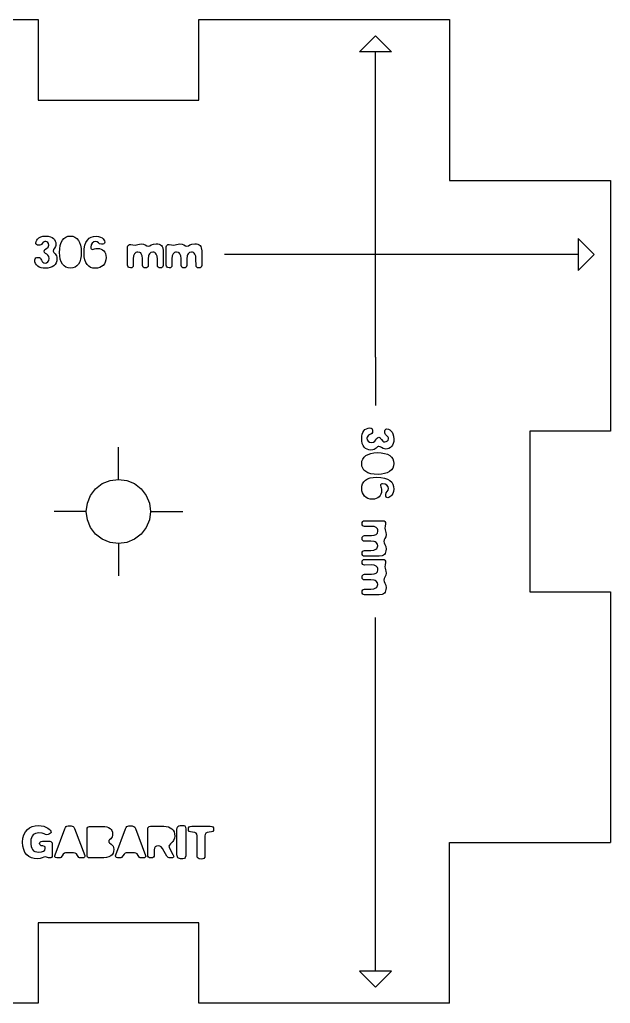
# Model space of a CAD drawing. Header units: metres. Extents: x 495 to 801, y 811 to 1117.
# Drawn here: x 616.9 to 800.6, y 810.7 to 1116.7 of the extents above; entities that cross this region are included whole.
import ezdxf

# ---------------------------------------------------------------- set-up
doc = ezdxf.new("R2010")
doc.units = ezdxf.units.M

msp = doc.modelspace()

# ---------------------------------------------------------------- linework, layer by layer
at = {"layer": 'COMPONENT1'}
for p, q in [((723.67, 988.28, 0), (723.95, 988.76, 0)), ((723.95, 988.76, 0), (724.32, 989.14, 0)), ((724.32, 989.14, 0), (724.77, 989.44, 0)), ((724.77, 989.44, 0), (725.28, 989.62, 0)), ((725.28, 989.62, 0), (725.87, 989.69, 0)), ((725.87, 989.69, 0), (726.27, 989.6, 0)), ((726.27, 989.6, 0), (726.52, 989.36, 0)), ((726.52, 989.36, 0), (726.64, 989.01, 0)), ((726.69, 988.63, 0), (726.62, 988.22, 0)), ((726.64, 989.01, 0), (726.69, 988.63, 0)), ((730.47, 988.45, 0), (730.51, 988.81, 0)), ((730.48, 988.1, 0), (730.47, 988.45, 0)), ((730.51, 988.81, 0), (730.64, 989.11, 0)), ((730.64, 989.11, 0), (730.85, 989.32, 0)), ((730.85, 989.32, 0), (731.11, 989.39, 0)), ((731.11, 989.39, 0), (731.64, 989.27, 0)), ((731.64, 989.27, 0), (732.01, 989.09, 0)), ((732.01, 989.09, 0), (732.38, 988.8, 0)), ((732.38, 988.8, 0), (732.73, 988.39, 0)), ((732.73, 988.39, 0), (733.03, 987.84, 0)), ((723.29, 986.46, 0), (723.33, 987.12, 0)), ((723.34, 985.61, 0), (723.29, 986.46, 0)), ((723.33, 987.12, 0), (723.46, 987.74, 0)), ((723.49, 984.88, 0), (723.34, 985.61, 0)), ((723.46, 987.74, 0), (723.67, 988.28, 0)), ((724.99, 986.83, 0), (724.93, 986.46, 0)), ((724.93, 986.46, 0), (725.02, 986, 0)), ((725.17, 987.14, 0), (724.99, 986.83, 0)), ((725.02, 986, 0), (725.28, 985.57, 0)), ((725.45, 987.4, 0), (725.17, 987.14, 0)), ((725.28, 985.57, 0), (725.72, 985.27, 0)), ((725.81, 987.6, 0), (725.45, 987.4, 0)), ((726.16, 987.77, 0), (725.81, 987.6, 0)), ((726.44, 987.95, 0), (726.16, 987.77, 0)), ((726.62, 988.22, 0), (726.44, 987.95, 0)), ((726.99, 985.29, 0), (727.41, 985.58, 0)), ((727.41, 985.58, 0), (727.69, 985.96, 0)), ((727.69, 985.96, 0), (727.93, 986.34, 0)), ((727.93, 986.34, 0), (728.21, 986.64, 0)), ((728.21, 986.64, 0), (728.65, 986.75, 0)), ((728.65, 986.75, 0), (728.9, 986.7, 0)), ((728.9, 986.7, 0), (729.09, 986.53, 0)), ((729.09, 986.53, 0), (729.43, 986.05, 0)), ((729.43, 986.05, 0), (729.84, 985.57, 0)), ((729.84, 985.57, 0), (730.12, 985.4, 0)), ((730.12, 985.4, 0), (730.5, 985.35, 0)), ((730.55, 987.85, 0), (730.48, 988.1, 0)), ((730.5, 985.35, 0), (730.94, 985.41, 0)), ((730.7, 987.63, 0), (730.55, 987.85, 0)), ((731, 987.37, 0), (730.7, 987.63, 0)), ((730.94, 985.41, 0), (731.31, 985.62, 0)), ((731.36, 987.05, 0), (731, 987.37, 0)), ((731.31, 985.62, 0), (731.56, 985.92, 0)), ((731.56, 986.8, 0), (731.36, 987.05, 0)), ((731.63, 986.56, 0), (731.56, 986.8, 0)), ((731.56, 985.92, 0), (731.64, 986.29, 0)), ((731.64, 986.29, 0), (731.63, 986.56, 0)), ((733.03, 987.84, 0), (733.24, 987.13, 0)), ((733.26, 985.48, 0), (733.12, 984.83, 0)), ((733.24, 987.13, 0), (733.31, 986.23, 0)), ((733.31, 986.23, 0), (733.26, 985.48, 0)), ((723.73, 984.25, 0), (723.49, 984.88, 0)), ((724.08, 983.73, 0), (723.73, 984.25, 0)), ((724.51, 983.32, 0), (724.08, 983.73, 0)), ((725, 983.03, 0), (724.51, 983.32, 0)), ((725.56, 982.86, 0), (725, 983.03, 0)), ((726.19, 982.8, 0), (725.56, 982.86, 0)), ((725.72, 985.27, 0), (726.33, 985.17, 0)), ((726.73, 982.84, 0), (726.19, 982.8, 0)), ((726.33, 985.17, 0), (726.99, 985.29, 0)), ((727.16, 982.97, 0), (726.73, 982.84, 0)), ((727.78, 983.37, 0), (727.16, 982.97, 0)), ((728.2, 983.77, 0), (727.78, 983.37, 0)), ((728.4, 983.9, 0), (728.2, 983.77, 0)), ((728.62, 983.94, 0), (728.4, 983.9, 0)), ((729.08, 983.82, 0), (728.62, 983.94, 0)), ((729.5, 983.54, 0), (729.08, 983.82, 0)), ((730.01, 983.25, 0), (729.5, 983.54, 0)), ((730.35, 983.15, 0), (730.01, 983.25, 0)), ((730.76, 983.12, 0), (730.35, 983.15, 0)), ((731.28, 983.17, 0), (730.76, 983.12, 0)), ((731.77, 983.3, 0), (731.28, 983.17, 0)), ((732.21, 983.54, 0), (731.77, 983.3, 0)), ((732.58, 983.87, 0), (732.21, 983.54, 0)), ((732.89, 984.3, 0), (732.58, 983.87, 0)), ((733.12, 984.83, 0), (732.89, 984.3, 0)), ((723.3, 978.62, 0), (723.39, 979.34, 0)), ((723.39, 979.34, 0), (723.65, 979.99, 0)), ((723.65, 979.99, 0), (724.06, 980.57, 0)), ((724.06, 980.57, 0), (724.62, 981.05, 0)), ((724.62, 981.05, 0), (725.32, 981.45, 0)), ((725.32, 981.45, 0), (726.15, 981.74, 0)), ((726.15, 981.74, 0), (727.1, 981.93, 0)), ((727.1, 981.93, 0), (728.15, 981.99, 0)), ((728.15, 981.99, 0), (729.36, 981.94, 0)), ((729.36, 981.94, 0), (730.41, 981.77, 0)), ((730.41, 981.77, 0), (731.3, 981.49, 0)), ((731.3, 981.49, 0), (732.03, 981.11, 0)), ((732.03, 981.11, 0), (732.59, 980.62, 0)), ((732.59, 980.62, 0), (733, 980.03, 0)), ((733, 980.03, 0), (733.24, 979.35, 0)), ((733.24, 979.35, 0), (733.32, 978.58, 0)), ((723.38, 977.82, 0), (723.3, 978.62, 0)), ((723.61, 977.13, 0), (723.38, 977.82, 0)), ((724, 976.55, 0), (723.61, 977.13, 0)), ((724.54, 976.07, 0), (724, 976.55, 0)), ((732.55, 976.6, 0), (731.98, 976.12, 0)), ((732.97, 977.18, 0), (732.55, 976.6, 0)), ((733.24, 977.84, 0), (732.97, 977.18, 0)), ((733.32, 978.58, 0), (733.24, 977.84, 0)), ((723.94, 972.91, 0), (724.45, 973.43, 0)), ((724.45, 973.43, 0), (725.1, 973.84, 0)), ((725.25, 975.7, 0), (724.54, 976.07, 0)), ((725.1, 973.84, 0), (725.89, 974.13, 0)), ((726.12, 975.43, 0), (725.25, 975.7, 0)), ((725.89, 974.13, 0), (726.83, 974.3, 0)), ((727.17, 975.27, 0), (726.12, 975.43, 0)), ((726.83, 974.3, 0), (727.92, 974.36, 0)), ((728.39, 975.22, 0), (727.17, 975.27, 0)), ((727.92, 974.36, 0), (729.29, 974.29, 0)), ((729.46, 975.28, 0), (728.39, 975.22, 0)), ((729.29, 974.29, 0), (730.43, 974.09, 0)), ((730.42, 975.45, 0), (729.46, 975.28, 0)), ((731.27, 975.74, 0), (730.42, 975.45, 0)), ((730.43, 974.09, 0), (731.35, 973.76, 0)), ((731.98, 976.12, 0), (731.27, 975.74, 0)), ((731.35, 973.76, 0), (732.08, 973.32, 0)), ((732.08, 973.32, 0), (732.62, 972.78, 0)), ((723.29, 970.81, 0), (723.36, 971.61, 0)), ((723.35, 970.12, 0), (723.29, 970.81, 0)), ((723.52, 969.48, 0), (723.35, 970.12, 0)), ((723.36, 971.61, 0), (723.58, 972.31, 0)), ((723.58, 972.31, 0), (723.94, 972.91, 0)), ((729.19, 971.97, 0), (729.15, 971.75, 0)), ((729.15, 971.75, 0), (729.2, 971.39, 0)), ((729.31, 972.14, 0), (729.19, 971.97, 0)), ((729.2, 971.39, 0), (729.31, 971.06, 0)), ((729.52, 972.24, 0), (729.31, 972.14, 0)), ((729.31, 971.06, 0), (729.42, 970.66, 0)), ((729.42, 970.66, 0), (729.47, 970.08, 0)), ((729.47, 970.08, 0), (729.43, 969.55, 0)), ((729.82, 972.28, 0), (729.52, 972.24, 0)), ((730.56, 972.15, 0), (729.82, 972.28, 0)), ((731.14, 971.82, 0), (730.56, 972.15, 0)), ((731.53, 971.36, 0), (731.14, 971.82, 0)), ((731.17, 969.9, 0), (731.52, 970.33, 0)), ((731.52, 970.33, 0), (731.67, 970.84, 0)), ((731.67, 970.84, 0), (731.53, 971.36, 0)), ((732.62, 972.78, 0), (732.98, 972.14, 0)), ((732.98, 972.14, 0), (733.18, 971.42, 0)), ((733.18, 971.42, 0), (733.25, 970.63, 0)), ((733.25, 970.63, 0), (733.19, 969.86, 0)), ((723.81, 968.92, 0), (723.52, 969.48, 0)), ((724.19, 968.44, 0), (723.81, 968.92, 0)), ((724.67, 968.04, 0), (724.19, 968.44, 0)), ((725.24, 967.75, 0), (724.67, 968.04, 0)), ((725.89, 967.56, 0), (725.24, 967.75, 0)), ((726.63, 967.5, 0), (725.89, 967.56, 0)), ((727.27, 967.55, 0), (726.63, 967.5, 0)), ((727.84, 967.69, 0), (727.27, 967.55, 0)), ((728.33, 967.93, 0), (727.84, 967.69, 0)), ((728.73, 968.24, 0), (728.33, 967.93, 0)), ((729.05, 968.61, 0), (728.73, 968.24, 0)), ((729.28, 969.06, 0), (729.05, 968.61, 0)), ((729.43, 969.55, 0), (729.28, 969.06, 0)), ((730.76, 968.96, 0), (730.88, 969.51, 0)), ((730.81, 968.48, 0), (730.76, 968.96, 0)), ((730.94, 968.16, 0), (730.81, 968.48, 0)), ((730.88, 969.51, 0), (731.17, 969.9, 0)), ((731.14, 967.99, 0), (730.94, 968.16, 0)), ((731.41, 967.94, 0), (731.14, 967.99, 0)), ((731.78, 968.04, 0), (731.41, 967.94, 0)), ((732.41, 968.43, 0), (731.78, 968.04, 0)), ((732.72, 968.78, 0), (732.41, 968.43, 0)), ((733, 969.25, 0), (732.72, 968.78, 0)), ((733.19, 969.86, 0), (733, 969.25, 0)), ((723.43, 959.91, 0), (723.48, 960.3, 0)), ((723.48, 959.53, 0), (723.43, 959.91, 0)), ((723.48, 960.3, 0), (723.64, 960.57, 0)), ((723.62, 959.25, 0), (723.48, 959.53, 0)), ((723.86, 959.09, 0), (723.62, 959.25, 0)), ((723.64, 960.57, 0), (723.91, 960.74, 0)), ((724.19, 959.03, 0), (723.86, 959.09, 0)), ((723.91, 960.74, 0), (724.28, 960.79, 0)), ((726.28, 959.06, 0), (724.19, 959.03, 0)), ((724.28, 960.79, 0), (729.91, 960.79, 0)), ((727.14, 958.97, 0), (726.28, 959.06, 0)), ((727.79, 958.7, 0), (727.14, 958.97, 0)), ((728.02, 958.49, 0), (727.79, 958.7, 0)), ((728.19, 958.24, 0), (728.02, 958.49, 0)), ((728.29, 957.94, 0), (728.19, 958.24, 0)), ((728.33, 957.6, 0), (728.29, 957.94, 0)), ((729.91, 960.79, 0), (730.25, 960.74, 0)), ((730.25, 960.74, 0), (730.5, 960.56, 0)), ((730.5, 960.56, 0), (730.65, 960.27, 0)), ((730.6, 959.13, 0), (730.5, 958.48, 0)), ((730.5, 958.48, 0), (730.56, 958.02, 0)), ((730.56, 958.02, 0), (730.69, 957.58, 0)), ((730.7, 959.86, 0), (730.6, 959.13, 0)), ((730.65, 960.27, 0), (730.7, 959.86, 0)), ((723.43, 955.28, 0), (723.48, 955.67, 0)), ((723.48, 954.9, 0), (723.43, 955.28, 0)), ((723.48, 955.67, 0), (723.62, 955.94, 0)), ((723.62, 954.62, 0), (723.48, 954.9, 0)), ((723.62, 955.94, 0), (723.86, 956.11, 0)), ((723.86, 956.11, 0), (724.19, 956.16, 0)), ((724.19, 956.16, 0), (726.36, 956.19, 0)), ((726.36, 956.19, 0), (727.2, 956.28, 0)), ((727.2, 956.28, 0), (727.82, 956.54, 0)), ((727.82, 956.54, 0), (728.04, 956.74, 0)), ((728.04, 956.74, 0), (728.2, 956.98, 0)), ((728.2, 956.98, 0), (728.33, 957.6, 0)), ((730.31, 954.85, 0), (730.2, 954.37, 0)), ((730.54, 955.3, 0), (730.31, 954.85, 0)), ((730.78, 955.84, 0), (730.54, 955.3, 0)), ((730.69, 957.58, 0), (730.82, 957.11, 0)), ((730.88, 956.54, 0), (730.78, 955.84, 0)), ((730.82, 957.11, 0), (730.88, 956.54, 0)), ((723.86, 954.46, 0), (723.62, 954.62, 0)), ((724.19, 954.4, 0), (723.86, 954.46, 0)), ((726.19, 954.43, 0), (724.19, 954.4, 0)), ((727.14, 954.33, 0), (726.19, 954.43, 0)), ((727.03, 951.65, 0), (727.73, 951.92, 0)), ((727.5, 954.2, 0), (727.14, 954.33, 0)), ((727.79, 954.02, 0), (727.5, 954.2, 0)), ((727.73, 951.92, 0), (727.98, 952.12, 0)), ((728.17, 953.55, 0), (727.79, 954.02, 0)), ((727.98, 952.12, 0), (728.16, 952.36, 0)), ((728.16, 952.36, 0), (728.26, 952.64, 0)), ((728.3, 952.97, 0), (728.17, 953.55, 0)), ((728.26, 952.64, 0), (728.3, 952.97, 0)), ((730.2, 954.37, 0), (730.31, 953.92, 0)), ((730.31, 953.92, 0), (730.54, 953.43, 0)), ((730.54, 953.43, 0), (730.78, 952.8, 0)), ((730.78, 952.8, 0), (730.88, 951.97, 0)), ((730.88, 951.97, 0), (730.84, 951.44, 0)), ((723.43, 950.65, 0), (723.48, 951.04, 0)), ((723.48, 950.27, 0), (723.43, 950.65, 0)), ((723.48, 951.04, 0), (723.62, 951.31, 0)), ((723.62, 949.99, 0), (723.48, 950.27, 0)), ((723.62, 951.31, 0), (723.86, 951.48, 0)), ((723.86, 949.83, 0), (723.62, 949.99, 0)), ((723.64, 948.56, 0), (723.91, 948.72, 0)), ((723.86, 951.48, 0), (724.19, 951.53, 0)), ((724.19, 949.77, 0), (723.86, 949.83, 0)), ((723.91, 948.72, 0), (724.28, 948.78, 0)), ((724.19, 951.53, 0), (726.1, 951.56, 0)), ((728.74, 949.77, 0), (724.19, 949.77, 0)), ((724.28, 948.78, 0), (729.91, 948.78, 0)), ((726.1, 951.56, 0), (727.03, 951.65, 0)), ((729.67, 949.9, 0), (728.74, 949.77, 0)), ((730.03, 950.07, 0), (729.67, 949.9, 0)), ((729.91, 948.78, 0), (730.25, 948.72, 0)), ((730.34, 950.3, 0), (730.03, 950.07, 0)), ((730.25, 948.72, 0), (730.5, 948.54, 0)), ((730.57, 950.6, 0), (730.34, 950.3, 0)), ((730.74, 950.98, 0), (730.57, 950.6, 0)), ((730.84, 951.44, 0), (730.74, 950.98, 0)), ((723.43, 947.9, 0), (723.48, 948.28, 0)), ((723.48, 947.51, 0), (723.43, 947.9, 0)), ((723.48, 948.28, 0), (723.64, 948.56, 0)), ((723.62, 947.23, 0), (723.48, 947.51, 0)), ((723.86, 947.07, 0), (723.62, 947.23, 0)), ((724.19, 947.01, 0), (723.86, 947.07, 0)), ((726.28, 947.04, 0), (724.19, 947.01, 0)), ((727.14, 946.95, 0), (726.28, 947.04, 0)), ((727.79, 946.68, 0), (727.14, 946.95, 0)), ((728.02, 946.47, 0), (727.79, 946.68, 0)), ((728.19, 946.22, 0), (728.02, 946.47, 0)), ((728.29, 945.92, 0), (728.19, 946.22, 0)), ((728.2, 944.96, 0), (728.33, 945.58, 0)), ((728.33, 945.58, 0), (728.29, 945.92, 0)), ((730.5, 948.54, 0), (730.65, 948.25, 0)), ((730.6, 947.11, 0), (730.5, 946.46, 0)), ((730.5, 946.46, 0), (730.56, 946.01, 0)), ((730.56, 946.01, 0), (730.69, 945.57, 0)), ((730.7, 947.84, 0), (730.6, 947.11, 0)), ((730.65, 948.25, 0), (730.7, 947.84, 0)), ((730.69, 945.57, 0), (730.82, 945.1, 0)), ((723.43, 943.26, 0), (723.48, 943.65, 0)), ((723.48, 942.88, 0), (723.43, 943.26, 0)), ((723.48, 943.65, 0), (723.62, 943.92, 0)), ((723.62, 942.6, 0), (723.48, 942.88, 0)), ((723.62, 943.92, 0), (723.86, 944.09, 0)), ((723.86, 942.44, 0), (723.62, 942.6, 0)), ((723.86, 944.09, 0), (724.19, 944.14, 0)), ((724.19, 944.14, 0), (726.36, 944.17, 0)), ((726.36, 944.17, 0), (727.2, 944.26, 0)), ((727.2, 944.26, 0), (727.82, 944.53, 0)), ((727.82, 944.53, 0), (728.04, 944.72, 0)), ((728.04, 944.72, 0), (728.2, 944.96, 0)), ((730.31, 942.83, 0), (730.2, 942.35, 0)), ((730.54, 943.29, 0), (730.31, 942.83, 0)), ((730.78, 943.82, 0), (730.54, 943.29, 0)), ((730.88, 944.52, 0), (730.78, 943.82, 0)), ((730.82, 945.1, 0), (730.88, 944.52, 0)), ((723.62, 939.29, 0), (723.86, 939.46, 0)), ((724.19, 942.38, 0), (723.86, 942.44, 0)), ((723.86, 939.46, 0), (724.19, 939.51, 0)), ((726.19, 942.41, 0), (724.19, 942.38, 0)), ((724.19, 939.51, 0), (726.1, 939.54, 0)), ((726.1, 939.54, 0), (727.03, 939.63, 0)), ((727.14, 942.31, 0), (726.19, 942.41, 0)), ((727.03, 939.63, 0), (727.73, 939.9, 0)), ((727.5, 942.18, 0), (727.14, 942.31, 0)), ((727.79, 942, 0), (727.5, 942.18, 0)), ((727.73, 939.9, 0), (727.98, 940.1, 0)), ((728.17, 941.53, 0), (727.79, 942, 0)), ((727.98, 940.1, 0), (728.16, 940.34, 0)), ((728.16, 940.34, 0), (728.26, 940.62, 0)), ((728.3, 940.95, 0), (728.17, 941.53, 0)), ((728.26, 940.62, 0), (728.3, 940.95, 0)), ((730.2, 942.35, 0), (730.31, 941.9, 0)), ((730.31, 941.9, 0), (730.54, 941.41, 0)), ((730.54, 941.41, 0), (730.78, 940.79, 0)), ((730.78, 940.79, 0), (730.88, 939.95, 0)), ((730.88, 939.95, 0), (730.84, 939.42, 0)), ((723.43, 938.63, 0), (723.48, 939.02, 0)), ((723.48, 938.25, 0), (723.43, 938.63, 0)), ((723.48, 939.02, 0), (723.62, 939.29, 0)), ((723.62, 937.97, 0), (723.48, 938.25, 0)), ((723.86, 937.81, 0), (723.62, 937.97, 0)), ((724.19, 937.75, 0), (723.86, 937.81, 0)), ((728.74, 937.75, 0), (724.19, 937.75, 0)), ((729.67, 937.88, 0), (728.74, 937.75, 0)), ((730.03, 938.05, 0), (729.67, 937.88, 0)), ((730.34, 938.28, 0), (730.03, 938.05, 0)), ((730.57, 938.58, 0), (730.34, 938.28, 0)), ((730.74, 938.96, 0), (730.57, 938.58, 0)), ((730.84, 939.42, 0), (730.74, 938.96, 0))]:
    msp.add_line(p, q, dxfattribs=at)
at = {"layer": 'COMPONENT2'}
for p, q in [((621.73, 865.91, 0), (622.63, 865.99, 0)), ((622.63, 865.99, 0), (623.57, 865.93, 0)), ((666.44, 865.93, 0), (666.84, 866.02, 0)), ((666.84, 866.02, 0), (667.74, 866.02, 0)), ((667.74, 866.02, 0), (668.03, 865.98, 0)), ((668.03, 865.98, 0), (668.25, 865.88, 0)), ((617.93, 862.06, 0), (618.23, 863.13, 0)), ((618.23, 863.13, 0), (618.7, 864.03, 0)), ((618.7, 864.03, 0), (619.31, 864.75, 0)), ((619.31, 864.75, 0), (620.03, 865.3, 0)), ((620.03, 865.3, 0), (620.85, 865.69, 0)), ((621.09, 863.06, 0), (620.79, 862.68, 0)), ((620.85, 865.69, 0), (621.73, 865.91, 0)), ((621.45, 863.34, 0), (621.09, 863.06, 0)), ((621.88, 863.54, 0), (621.45, 863.34, 0)), ((622.36, 863.65, 0), (621.88, 863.54, 0)), ((622.88, 863.68, 0), (622.36, 863.65, 0)), ((623.9, 863.6, 0), (622.88, 863.68, 0)), ((623.57, 865.93, 0), (624.39, 865.75, 0)), ((624.54, 863.41, 0), (623.9, 863.6, 0)), ((624.39, 865.75, 0), (625.09, 865.48, 0)), ((624.97, 863.22, 0), (624.54, 863.41, 0)), ((625.41, 863.13, 0), (624.97, 863.22, 0)), ((625.09, 865.48, 0), (625.67, 865.18, 0)), ((625.77, 863.2, 0), (625.41, 863.13, 0)), ((625.67, 865.18, 0), (626.12, 864.86, 0)), ((626.2, 863.38, 0), (625.77, 863.2, 0)), ((626.12, 864.86, 0), (626.45, 864.53, 0)), ((626.56, 863.66, 0), (626.2, 863.38, 0)), ((626.45, 864.53, 0), (626.64, 864.24, 0)), ((626.67, 863.83, 0), (626.56, 863.66, 0)), ((626.64, 864.24, 0), (626.71, 864.03, 0)), ((626.71, 864.03, 0), (626.67, 863.83, 0)), ((627.94, 856.85, 0), (630.96, 865.01, 0)), ((630.96, 865.01, 0), (631.14, 865.38, 0)), ((631.14, 865.38, 0), (631.37, 865.64, 0)), ((631.37, 865.64, 0), (631.64, 865.8, 0)), ((631.64, 865.8, 0), (631.96, 865.86, 0)), ((631.96, 865.86, 0), (632.99, 865.86, 0)), ((632.99, 865.86, 0), (633.29, 865.82, 0)), ((633.29, 865.82, 0), (633.57, 865.7, 0)), ((633.57, 865.7, 0), (633.81, 865.47, 0)), ((633.81, 865.47, 0), (634.01, 865.06, 0)), ((634.01, 865.06, 0), (637.18, 856.68, 0)), ((637.88, 864.83, 0), (637.93, 865.2, 0)), ((637.88, 856.88, 0), (637.88, 864.83, 0)), ((637.93, 865.2, 0), (638.08, 865.47, 0)), ((638.08, 865.47, 0), (638.33, 865.63, 0)), ((638.33, 865.63, 0), (638.68, 865.68, 0)), ((638.68, 865.68, 0), (642.66, 865.68, 0)), ((642.66, 865.68, 0), (643.39, 865.64, 0)), ((643.39, 865.64, 0), (644.03, 865.54, 0)), ((644.03, 865.54, 0), (644.57, 865.36, 0)), ((644.57, 865.36, 0), (645.02, 865.11, 0)), ((645.02, 865.11, 0), (645.38, 864.79, 0)), ((645.38, 864.79, 0), (645.63, 864.39, 0)), ((645.63, 864.39, 0), (645.78, 863.93, 0)), ((645.78, 863.93, 0), (645.83, 863.39, 0)), ((645.83, 863.39, 0), (645.78, 862.86, 0)), ((646.83, 856.85, 0), (649.85, 865.01, 0)), ((649.85, 865.01, 0), (650.02, 865.38, 0)), ((650.02, 865.38, 0), (650.25, 865.64, 0)), ((650.25, 865.64, 0), (650.52, 865.8, 0)), ((650.52, 865.8, 0), (650.84, 865.86, 0)), ((650.84, 865.86, 0), (651.87, 865.86, 0)), ((651.87, 865.86, 0), (652.17, 865.82, 0)), ((652.17, 865.82, 0), (652.45, 865.7, 0)), ((652.45, 865.7, 0), (652.7, 865.47, 0)), ((652.7, 865.47, 0), (652.9, 865.06, 0)), ((652.9, 865.06, 0), (656.06, 856.68, 0)), ((656.76, 864.86, 0), (656.81, 865.24, 0)), ((656.76, 857.03, 0), (656.76, 864.86, 0)), ((656.81, 865.24, 0), (656.97, 865.52, 0)), ((656.97, 865.52, 0), (657.22, 865.68, 0)), ((657.22, 865.68, 0), (657.58, 865.74, 0)), ((657.58, 865.74, 0), (661.72, 865.74, 0)), ((661.72, 865.74, 0), (662.49, 865.69, 0)), ((662.49, 865.69, 0), (663.18, 865.54, 0)), ((663.18, 865.54, 0), (663.76, 865.3, 0)), ((663.76, 865.3, 0), (664.26, 864.96, 0)), ((664.26, 864.96, 0), (664.65, 864.53, 0)), ((664.65, 864.53, 0), (664.93, 864.01, 0)), ((664.93, 864.01, 0), (665.09, 863.41, 0)), ((665.09, 863.41, 0), (665.15, 862.72, 0)), ((665.78, 857.76, 0), (665.81, 864.74, 0)), ((665.81, 864.74, 0), (665.89, 865.29, 0)), ((665.89, 865.29, 0), (666.11, 865.69, 0)), ((666.11, 865.69, 0), (666.44, 865.93, 0)), ((668.25, 865.88, 0), (668.41, 865.71, 0)), ((668.41, 865.71, 0), (668.51, 865.47, 0)), ((668.51, 865.47, 0), (668.61, 864.83, 0)), ((668.61, 864.83, 0), (668.62, 863.96, 0)), ((668.62, 863.96, 0), (668.62, 857.19, 0)), ((669.42, 864.84, 0), (669.48, 865.25, 0)), ((669.46, 864.42, 0), (669.42, 864.84, 0)), ((669.65, 864.15, 0), (669.46, 864.42, 0)), ((669.48, 865.25, 0), (669.68, 865.55, 0)), ((670.04, 863.98, 0), (669.65, 864.15, 0)), ((669.68, 865.55, 0), (670, 865.72, 0)), ((670, 865.72, 0), (670.45, 865.78, 0)), ((670.71, 863.93, 0), (670.04, 863.98, 0)), ((670.45, 865.78, 0), (676.16, 865.78, 0)), ((671.41, 863.85, 0), (670.71, 863.93, 0)), ((671.83, 863.63, 0), (671.41, 863.85, 0)), ((672.04, 863.27, 0), (671.83, 863.63, 0)), ((672.09, 862.79, 0), (672.04, 863.27, 0)), ((674.6, 863.24, 0), (674.55, 862.76, 0)), ((674.81, 863.6, 0), (674.6, 863.24, 0)), ((675.22, 863.85, 0), (674.81, 863.6, 0)), ((675.9, 863.93, 0), (675.22, 863.85, 0)), ((676.56, 863.98, 0), (675.9, 863.93, 0)), ((676.16, 865.78, 0), (676.64, 865.72, 0)), ((676.97, 864.14, 0), (676.56, 863.98, 0)), ((676.64, 865.72, 0), (676.98, 865.55, 0)), ((677.18, 864.42, 0), (676.97, 864.14, 0)), ((676.98, 865.55, 0), (677.18, 865.27, 0)), ((677.18, 865.27, 0), (677.25, 864.87, 0)), ((677.25, 864.87, 0), (677.18, 864.42, 0)), ((617.83, 860.8, 0), (617.93, 862.06, 0)), ((617.91, 859.56, 0), (617.83, 860.8, 0)), ((620.44, 861.62, 0), (620.39, 860.93, 0)), ((620.39, 860.93, 0), (620.43, 860.15, 0)), ((620.43, 860.15, 0), (620.53, 859.49, 0)), ((620.57, 862.2, 0), (620.44, 861.62, 0)), ((620.79, 862.68, 0), (620.57, 862.2, 0)), ((623.14, 860.36, 0), (623.19, 860.68, 0)), ((623.19, 860.06, 0), (623.14, 860.36, 0)), ((623.19, 860.68, 0), (623.37, 860.91, 0)), ((623.35, 859.85, 0), (623.19, 860.06, 0)), ((623.37, 860.91, 0), (623.66, 861.05, 0)), ((623.66, 861.05, 0), (624.07, 861.09, 0)), ((624.07, 861.09, 0), (626.27, 861.09, 0)), ((626.27, 861.09, 0), (626.62, 861.03, 0)), ((626.62, 861.03, 0), (626.87, 860.86, 0)), ((626.87, 860.86, 0), (627.01, 860.56, 0)), ((627.01, 860.56, 0), (627.06, 860.15, 0)), ((627.06, 860.15, 0), (627.06, 856.66, 0)), ((644.68, 861.32, 0), (644.63, 861.08, 0)), ((644.63, 861.08, 0), (644.69, 860.79, 0)), ((644.82, 861.51, 0), (644.68, 861.32, 0)), ((644.69, 860.79, 0), (644.88, 860.57, 0)), ((645.23, 861.9, 0), (644.82, 861.51, 0)), ((644.88, 860.57, 0), (645.42, 860.17, 0)), ((645.64, 862.45, 0), (645.23, 861.9, 0)), ((645.42, 860.17, 0), (645.96, 859.59, 0)), ((645.78, 862.86, 0), (645.64, 862.45, 0)), ((663.48, 859.9, 0), (663.36, 859.52, 0)), ((663.83, 860.34, 0), (663.48, 859.9, 0)), ((664.11, 860.56, 0), (663.83, 860.34, 0)), ((664.23, 860.65, 0), (664.11, 860.56, 0)), ((664.27, 860.7, 0), (664.23, 860.65, 0)), ((664.36, 860.78, 0), (664.27, 860.7, 0)), ((664.56, 861, 0), (664.36, 860.78, 0)), ((664.8, 861.34, 0), (664.56, 861, 0)), ((665.06, 862.01, 0), (664.8, 861.34, 0)), ((665.15, 862.72, 0), (665.06, 862.01, 0)), ((672.09, 856.67, 0), (672.09, 862.79, 0)), ((674.55, 862.76, 0), (674.55, 856.67, 0)), ((618.17, 858.5, 0), (617.91, 859.56, 0)), ((618.57, 857.61, 0), (618.17, 858.5, 0)), ((619.11, 856.88, 0), (618.57, 857.61, 0)), ((619.78, 856.32, 0), (619.11, 856.88, 0)), ((620.53, 859.49, 0), (620.7, 858.93, 0)), ((620.7, 858.93, 0), (620.93, 858.5, 0)), ((620.93, 858.5, 0), (621.26, 858.16, 0)), ((621.26, 858.16, 0), (621.68, 857.93, 0)), ((621.68, 857.93, 0), (622.21, 857.78, 0)), ((622.21, 857.78, 0), (622.84, 857.73, 0)), ((622.84, 857.73, 0), (623.7, 857.8, 0)), ((623.65, 859.72, 0), (623.35, 859.85, 0)), ((624.13, 859.62, 0), (623.65, 859.72, 0)), ((623.7, 857.8, 0), (624.34, 858.01, 0)), ((624.63, 859.51, 0), (624.13, 859.62, 0)), ((624.34, 858.01, 0), (624.73, 858.35, 0)), ((624.84, 859.31, 0), (624.63, 859.51, 0)), ((624.73, 858.35, 0), (624.87, 858.83, 0)), ((624.88, 859.07, 0), (624.84, 859.31, 0)), ((624.87, 858.83, 0), (624.88, 859.07, 0)), ((627.87, 856.52, 0), (627.94, 856.85, 0)), ((630.49, 857.1, 0), (630.14, 856.59, 0)), ((630.82, 857.39, 0), (630.49, 857.1, 0)), ((631.21, 857.51, 0), (630.82, 857.39, 0)), ((631.73, 857.53, 0), (631.21, 857.51, 0)), ((632.84, 857.53, 0), (631.73, 857.53, 0)), ((633.71, 857.51, 0), (632.84, 857.53, 0)), ((634.19, 857.41, 0), (633.71, 857.51, 0)), ((634.55, 857.17, 0), (634.19, 857.41, 0)), ((634.86, 856.68, 0), (634.55, 857.17, 0)), ((637.93, 856.43, 0), (637.88, 856.88, 0)), ((645.69, 856.92, 0), (645.25, 856.55, 0)), ((645.98, 857.38, 0), (645.69, 856.92, 0)), ((645.96, 859.59, 0), (646.15, 859.15, 0)), ((646.15, 857.92, 0), (645.98, 857.38, 0)), ((646.15, 859.15, 0), (646.21, 858.56, 0)), ((646.21, 858.56, 0), (646.15, 857.92, 0)), ((646.75, 856.52, 0), (646.83, 856.85, 0)), ((649.38, 857.1, 0), (649.03, 856.59, 0)), ((649.71, 857.39, 0), (649.38, 857.1, 0)), ((650.09, 857.51, 0), (649.71, 857.39, 0)), ((650.61, 857.53, 0), (650.09, 857.51, 0)), ((651.72, 857.53, 0), (650.61, 857.53, 0)), ((652.6, 857.51, 0), (651.72, 857.53, 0)), ((653.07, 857.41, 0), (652.6, 857.51, 0)), ((653.43, 857.17, 0), (653.07, 857.41, 0)), ((653.75, 856.68, 0), (653.43, 857.17, 0)), ((656.82, 856.48, 0), (656.76, 857.03, 0)), ((658.86, 858.96, 0), (658.79, 858.44, 0)), ((658.79, 858.44, 0), (658.79, 856.8, 0)), ((659.09, 859.34, 0), (658.86, 858.96, 0)), ((659.46, 859.56, 0), (659.09, 859.34, 0)), ((659.99, 859.64, 0), (659.46, 859.56, 0)), ((660.49, 859.57, 0), (659.99, 859.64, 0)), ((660.91, 859.32, 0), (660.49, 859.57, 0)), ((661.33, 858.8, 0), (660.91, 859.32, 0)), ((661.87, 857.91, 0), (661.33, 858.8, 0)), ((662.66, 856.5, 0), (661.87, 857.91, 0)), ((663.36, 859.52, 0), (663.48, 858.99, 0)), ((663.48, 858.99, 0), (664.59, 857, 0)), ((664.59, 857, 0), (664.86, 856.39, 0)), ((665.83, 856.86, 0), (665.78, 857.76, 0)), ((666, 856.21, 0), (665.83, 856.86, 0)), ((668.62, 857.19, 0), (668.58, 856.51, 0)), ((620.57, 855.92, 0), (619.78, 856.32, 0)), ((621.47, 855.69, 0), (620.57, 855.92, 0)), ((622.46, 855.61, 0), (621.47, 855.69, 0)), ((623.32, 855.71, 0), (622.46, 855.61, 0)), ((623.96, 855.93, 0), (623.32, 855.71, 0)), ((624.48, 856.15, 0), (623.96, 855.93, 0)), ((624.98, 856.25, 0), (624.48, 856.15, 0)), ((625.28, 856.19, 0), (624.98, 856.25, 0)), ((625.6, 856.07, 0), (625.28, 856.19, 0)), ((625.94, 855.95, 0), (625.6, 856.07, 0)), ((626.36, 855.9, 0), (625.94, 855.95, 0)), ((626.64, 855.95, 0), (626.36, 855.9, 0)), ((626.87, 856.09, 0), (626.64, 855.95, 0)), ((627.01, 856.33, 0), (626.87, 856.09, 0)), ((627.06, 856.66, 0), (627.01, 856.33, 0)), ((627.9, 856.22, 0), (627.87, 856.52, 0)), ((628.08, 856, 0), (627.9, 856.22, 0)), ((628.47, 855.92, 0), (628.08, 856, 0)), ((629.06, 855.92, 0), (628.47, 855.92, 0)), ((629.47, 855.96, 0), (629.06, 855.92, 0)), ((629.73, 856.09, 0), (629.47, 855.96, 0)), ((630.14, 856.59, 0), (629.73, 856.09, 0)), ((635.32, 856.09, 0), (634.86, 856.68, 0)), ((635.55, 855.96, 0), (635.32, 856.09, 0)), ((635.8, 855.92, 0), (635.55, 855.96, 0)), ((636.5, 855.92, 0), (635.8, 855.92, 0)), ((636.83, 855.96, 0), (636.5, 855.92, 0)), ((637.09, 856.1, 0), (636.83, 855.96, 0)), ((637.23, 856.34, 0), (637.09, 856.1, 0)), ((637.18, 856.68, 0), (637.23, 856.34, 0)), ((638.07, 856.14, 0), (637.93, 856.43, 0)), ((638.33, 855.97, 0), (638.07, 856.14, 0)), ((638.73, 855.92, 0), (638.33, 855.97, 0)), ((642.05, 855.92, 0), (638.73, 855.92, 0)), ((643.08, 855.95, 0), (642.05, 855.92, 0)), ((643.95, 856.07, 0), (643.08, 855.95, 0)), ((644.67, 856.27, 0), (643.95, 856.07, 0)), ((645.25, 856.55, 0), (644.67, 856.27, 0)), ((646.78, 856.22, 0), (646.75, 856.52, 0)), ((646.97, 856, 0), (646.78, 856.22, 0)), ((647.35, 855.92, 0), (646.97, 856, 0)), ((647.94, 855.92, 0), (647.35, 855.92, 0)), ((648.35, 855.96, 0), (647.94, 855.92, 0)), ((648.62, 856.09, 0), (648.35, 855.96, 0)), ((649.03, 856.59, 0), (648.62, 856.09, 0)), ((654.21, 856.09, 0), (653.75, 856.68, 0)), ((654.43, 855.96, 0), (654.21, 856.09, 0)), ((654.68, 855.92, 0), (654.43, 855.96, 0)), ((655.39, 855.92, 0), (654.68, 855.92, 0)), ((655.71, 855.96, 0), (655.39, 855.92, 0)), ((655.97, 856.1, 0), (655.71, 855.96, 0)), ((656.11, 856.34, 0), (655.97, 856.1, 0)), ((656.06, 856.68, 0), (656.11, 856.34, 0)), ((656.98, 856.14, 0), (656.82, 856.48, 0)), ((657.28, 855.97, 0), (656.98, 856.14, 0)), ((657.76, 855.92, 0), (657.28, 855.97, 0)), ((658.21, 855.97, 0), (657.76, 855.92, 0)), ((658.53, 856.14, 0), (658.21, 855.97, 0)), ((658.72, 856.41, 0), (658.53, 856.14, 0)), ((658.79, 856.8, 0), (658.72, 856.41, 0)), ((662.85, 856.25, 0), (662.66, 856.5, 0)), ((663.09, 856.06, 0), (662.85, 856.25, 0)), ((663.39, 855.95, 0), (663.09, 856.06, 0)), ((663.74, 855.92, 0), (663.39, 855.95, 0)), ((664.07, 855.92, 0), (663.74, 855.92, 0)), ((664.41, 855.95, 0), (664.07, 855.92, 0)), ((664.66, 856.03, 0), (664.41, 855.95, 0)), ((664.81, 856.18, 0), (664.66, 856.03, 0)), ((664.86, 856.39, 0), (664.81, 856.18, 0)), ((666.16, 855.98, 0), (666, 856.21, 0)), ((666.37, 855.81, 0), (666.16, 855.98, 0)), ((666.64, 855.7, 0), (666.37, 855.81, 0)), ((666.98, 855.67, 0), (666.64, 855.7, 0)), ((667.66, 855.67, 0), (666.98, 855.67, 0)), ((668.15, 855.76, 0), (667.66, 855.67, 0)), ((668.44, 856.04, 0), (668.15, 855.76, 0)), ((668.58, 856.51, 0), (668.44, 856.04, 0)), ((672.17, 856.12, 0), (672.09, 856.67, 0)), ((672.4, 855.79, 0), (672.17, 856.12, 0)), ((672.79, 855.61, 0), (672.4, 855.79, 0)), ((673.32, 855.55, 0), (672.79, 855.61, 0)), ((673.85, 855.6, 0), (673.32, 855.55, 0)), ((674.24, 855.76, 0), (673.85, 855.6, 0)), ((674.47, 856.11, 0), (674.24, 855.76, 0)), ((674.55, 856.67, 0), (674.47, 856.11, 0))]:
    msp.add_line(p, q, dxfattribs=at)
at = {"layer": 'COMPONENT4'}
for p, q in [((621.91, 1047.17, 0), (622.03, 1047.69, 0)), ((621.98, 1046.9, 0), (621.91, 1047.17, 0)), ((622.19, 1046.7, 0), (621.98, 1046.9, 0)), ((622.03, 1047.69, 0), (622.21, 1048.06, 0)), ((622.49, 1046.57, 0), (622.19, 1046.7, 0)), ((622.21, 1048.06, 0), (622.5, 1048.43, 0)), ((622.85, 1046.52, 0), (622.49, 1046.57, 0)), ((622.5, 1048.43, 0), (622.92, 1048.78, 0)), ((623.2, 1046.54, 0), (622.85, 1046.52, 0)), ((622.92, 1048.78, 0), (623.46, 1049.08, 0)), ((623.46, 1046.6, 0), (623.2, 1046.54, 0)), ((623.46, 1049.08, 0), (624.17, 1049.29, 0)), ((623.68, 1046.76, 0), (623.46, 1046.6, 0)), ((623.93, 1047.05, 0), (623.68, 1046.76, 0)), ((624.26, 1047.42, 0), (623.93, 1047.05, 0)), ((624.17, 1049.29, 0), (625.08, 1049.36, 0)), ((624.5, 1047.61, 0), (624.26, 1047.42, 0)), ((624.74, 1047.69, 0), (624.5, 1047.61, 0)), ((625.02, 1047.69, 0), (624.74, 1047.69, 0)), ((625.38, 1047.61, 0), (625.02, 1047.69, 0)), ((625.08, 1049.36, 0), (625.83, 1049.31, 0)), ((625.68, 1047.36, 0), (625.38, 1047.61, 0)), ((625.89, 1047, 0), (625.68, 1047.36, 0)), ((625.83, 1049.31, 0), (626.47, 1049.17, 0)), ((625.96, 1046.55, 0), (625.89, 1047, 0)), ((625.9, 1046.17, 0), (625.96, 1046.55, 0)), ((626.47, 1049.17, 0), (627, 1048.94, 0)), ((627, 1048.94, 0), (627.43, 1048.64, 0)), ((627.43, 1048.64, 0), (627.77, 1048.26, 0)), ((627.77, 1048.26, 0), (628, 1047.82, 0)), ((628, 1047.82, 0), (628.14, 1047.34, 0)), ((628.14, 1047.34, 0), (628.18, 1046.81, 0)), ((628.18, 1046.81, 0), (628.15, 1046.4, 0)), ((629.53, 1046.46, 0), (629.81, 1047.35, 0)), ((629.81, 1047.35, 0), (630.2, 1048.08, 0)), ((630.2, 1048.08, 0), (630.69, 1048.65, 0)), ((630.69, 1048.65, 0), (631.27, 1049.05, 0)), ((631.27, 1049.05, 0), (631.95, 1049.3, 0)), ((631.95, 1049.3, 0), (632.73, 1049.38, 0)), ((632.73, 1049.38, 0), (633.46, 1049.29, 0)), ((633.46, 1049.29, 0), (634.13, 1049.02, 0)), ((634.13, 1049.02, 0), (634.7, 1048.6, 0)), ((634.7, 1048.6, 0), (635.18, 1048.03, 0)), ((635.18, 1048.03, 0), (635.56, 1047.32, 0)), ((635.56, 1047.32, 0), (635.85, 1046.48, 0)), ((637.21, 1046.48, 0), (637.54, 1047.41, 0)), ((637.54, 1047.41, 0), (637.98, 1048.13, 0)), ((637.98, 1048.13, 0), (638.52, 1048.67, 0)), ((638.52, 1048.67, 0), (639.16, 1049.03, 0)), ((639.15, 1046.61, 0), (639.03, 1045.88, 0)), ((639.48, 1047.2, 0), (639.15, 1046.61, 0)), ((639.16, 1049.03, 0), (639.88, 1049.24, 0)), ((639.94, 1047.58, 0), (639.48, 1047.2, 0)), ((639.88, 1049.24, 0), (640.67, 1049.3, 0)), ((640.46, 1047.72, 0), (639.94, 1047.58, 0)), ((640.98, 1047.58, 0), (640.46, 1047.72, 0)), ((640.67, 1049.3, 0), (641.44, 1049.24, 0)), ((641.4, 1047.22, 0), (640.98, 1047.58, 0)), ((641.8, 1046.93, 0), (641.4, 1047.22, 0)), ((641.44, 1049.24, 0), (642.05, 1049.05, 0)), ((642.34, 1046.81, 0), (641.8, 1046.93, 0)), ((642.05, 1049.05, 0), (642.53, 1048.77, 0)), ((642.83, 1046.86, 0), (642.34, 1046.81, 0)), ((642.53, 1048.77, 0), (642.87, 1048.46, 0)), ((643.14, 1046.99, 0), (642.83, 1046.86, 0)), ((642.87, 1048.46, 0), (643.26, 1047.83, 0)), ((643.31, 1047.2, 0), (643.14, 1046.99, 0)), ((643.26, 1047.83, 0), (643.37, 1047.46, 0)), ((643.37, 1047.46, 0), (643.31, 1047.2, 0)), ((650.57, 1046.3, 0), (650.74, 1046.55, 0)), ((650.74, 1046.55, 0), (651.04, 1046.7, 0)), ((651.04, 1046.7, 0), (651.45, 1046.76, 0)), ((651.45, 1046.76, 0), (652.17, 1046.65, 0)), ((652.17, 1046.65, 0), (652.82, 1046.55, 0)), ((652.82, 1046.55, 0), (653.28, 1046.61, 0)), ((653.28, 1046.61, 0), (653.72, 1046.74, 0)), ((653.72, 1046.74, 0), (654.19, 1046.87, 0)), ((654.19, 1046.87, 0), (654.76, 1046.93, 0)), ((654.76, 1046.93, 0), (655.46, 1046.83, 0)), ((655.46, 1046.83, 0), (656, 1046.59, 0)), ((656, 1046.59, 0), (656.45, 1046.36, 0)), ((657.38, 1046.36, 0), (657.87, 1046.59, 0)), ((657.87, 1046.59, 0), (658.5, 1046.83, 0)), ((658.5, 1046.83, 0), (659.33, 1046.93, 0)), ((659.33, 1046.93, 0), (659.87, 1046.9, 0)), ((659.87, 1046.9, 0), (660.32, 1046.8, 0)), ((660.32, 1046.8, 0), (660.7, 1046.63, 0)), ((660.7, 1046.63, 0), (661, 1046.39, 0)), ((662.59, 1046.3, 0), (662.76, 1046.55, 0)), ((662.76, 1046.55, 0), (663.05, 1046.7, 0)), ((663.05, 1046.7, 0), (663.47, 1046.76, 0)), ((663.47, 1046.76, 0), (664.19, 1046.65, 0)), ((664.19, 1046.65, 0), (664.84, 1046.55, 0)), ((664.84, 1046.55, 0), (665.3, 1046.61, 0)), ((665.3, 1046.61, 0), (665.74, 1046.74, 0)), ((665.74, 1046.74, 0), (666.21, 1046.87, 0)), ((666.21, 1046.87, 0), (666.78, 1046.93, 0)), ((666.78, 1046.93, 0), (667.48, 1046.83, 0)), ((667.48, 1046.83, 0), (668.02, 1046.59, 0)), ((668.02, 1046.59, 0), (668.47, 1046.36, 0)), ((669.4, 1046.36, 0), (669.89, 1046.59, 0)), ((669.89, 1046.59, 0), (670.52, 1046.83, 0)), ((670.52, 1046.83, 0), (671.35, 1046.93, 0)), ((671.35, 1046.93, 0), (671.88, 1046.9, 0)), ((671.88, 1046.9, 0), (672.34, 1046.8, 0)), ((672.34, 1046.8, 0), (672.72, 1046.63, 0)), ((672.72, 1046.63, 0), (673.02, 1046.39, 0)), ((624.55, 1044.7, 0), (624.6, 1044.95, 0)), ((624.67, 1044.26, 0), (624.55, 1044.7, 0)), ((624.6, 1044.95, 0), (624.77, 1045.14, 0)), ((624.96, 1043.98, 0), (624.67, 1044.26, 0)), ((624.77, 1045.14, 0), (625.25, 1045.48, 0)), ((625.34, 1043.74, 0), (624.96, 1043.98, 0)), ((625.25, 1045.48, 0), (625.74, 1045.89, 0)), ((625.72, 1043.46, 0), (625.34, 1043.74, 0)), ((626.01, 1043.05, 0), (625.72, 1043.46, 0)), ((625.74, 1045.89, 0), (625.9, 1046.17, 0)), ((627.49, 1045.14, 0), (627.36, 1044.67, 0)), ((627.36, 1044.67, 0), (627.41, 1044.45, 0)), ((627.41, 1044.45, 0), (627.54, 1044.26, 0)), ((627.76, 1045.55, 0), (627.49, 1045.14, 0)), ((627.54, 1044.26, 0), (627.93, 1043.83, 0)), ((628.05, 1046.07, 0), (627.76, 1045.55, 0)), ((627.93, 1043.83, 0), (628.33, 1043.22, 0)), ((628.15, 1046.4, 0), (628.05, 1046.07, 0)), ((629.31, 1044.2, 0), (629.37, 1045.41, 0)), ((629.37, 1043.16, 0), (629.31, 1044.2, 0)), ((629.37, 1045.41, 0), (629.53, 1046.46, 0)), ((635.85, 1046.48, 0), (636.02, 1045.51, 0)), ((636.02, 1045.51, 0), (636.08, 1044.44, 0)), ((636.08, 1044.44, 0), (636.03, 1043.22, 0)), ((636.94, 1043.97, 0), (637.01, 1045.35, 0)), ((637, 1042.89, 0), (636.94, 1043.97, 0)), ((637.01, 1045.35, 0), (637.21, 1046.48, 0)), ((639.03, 1045.88, 0), (639.06, 1045.57, 0)), ((639.06, 1045.57, 0), (639.17, 1045.36, 0)), ((639.17, 1045.36, 0), (639.33, 1045.24, 0)), ((639.33, 1045.24, 0), (639.55, 1045.2, 0)), ((639.55, 1045.2, 0), (639.91, 1045.25, 0)), ((639.91, 1045.25, 0), (640.24, 1045.36, 0)), ((640.24, 1045.36, 0), (640.65, 1045.47, 0)), ((640.65, 1045.47, 0), (641.23, 1045.53, 0)), ((641.23, 1045.53, 0), (641.75, 1045.48, 0)), ((641.75, 1045.48, 0), (642.24, 1045.33, 0)), ((642.24, 1045.33, 0), (642.69, 1045.1, 0)), ((642.69, 1045.1, 0), (643.07, 1044.79, 0)), ((643.07, 1044.79, 0), (643.37, 1044.38, 0)), ((643.37, 1044.38, 0), (643.61, 1043.89, 0)), ((643.61, 1043.89, 0), (643.76, 1043.32, 0)), ((650.51, 1045.96, 0), (650.57, 1046.3, 0)), ((650.51, 1040.33, 0), (650.51, 1045.96, 0)), ((652.61, 1043.84, 0), (652.33, 1043.19, 0)), ((652.81, 1044.08, 0), (652.61, 1043.84, 0)), ((653.06, 1044.24, 0), (652.81, 1044.08, 0)), ((653.36, 1044.35, 0), (653.06, 1044.24, 0)), ((653.7, 1044.38, 0), (653.36, 1044.35, 0)), ((654.32, 1044.25, 0), (653.7, 1044.38, 0)), ((654.56, 1044.1, 0), (654.32, 1044.25, 0)), ((654.76, 1043.87, 0), (654.56, 1044.1, 0)), ((655.02, 1043.26, 0), (654.76, 1043.87, 0)), ((656.45, 1046.36, 0), (656.93, 1046.26, 0)), ((656.93, 1046.26, 0), (657.38, 1046.36, 0)), ((657.1, 1043.56, 0), (656.97, 1043.19, 0)), ((657.28, 1043.85, 0), (657.1, 1043.56, 0)), ((657.75, 1044.22, 0), (657.28, 1043.85, 0)), ((658.34, 1044.35, 0), (657.75, 1044.22, 0)), ((658.66, 1044.32, 0), (658.34, 1044.35, 0)), ((658.94, 1044.21, 0), (658.66, 1044.32, 0)), ((659.18, 1044.03, 0), (658.94, 1044.21, 0)), ((659.38, 1043.78, 0), (659.18, 1044.03, 0)), ((659.65, 1043.09, 0), (659.38, 1043.78, 0)), ((661, 1046.39, 0), (661.24, 1046.09, 0)), ((661.24, 1046.09, 0), (661.4, 1045.72, 0)), ((661.4, 1045.72, 0), (661.53, 1044.79, 0)), ((661.53, 1044.79, 0), (661.53, 1040.25, 0)), ((662.53, 1045.96, 0), (662.59, 1046.3, 0)), ((662.53, 1040.33, 0), (662.53, 1045.96, 0)), ((664.62, 1043.84, 0), (664.35, 1043.19, 0)), ((664.83, 1044.08, 0), (664.62, 1043.84, 0)), ((665.08, 1044.24, 0), (664.83, 1044.08, 0)), ((665.38, 1044.35, 0), (665.08, 1044.24, 0)), ((665.72, 1044.38, 0), (665.38, 1044.35, 0)), ((666.34, 1044.25, 0), (665.72, 1044.38, 0)), ((666.58, 1044.1, 0), (666.34, 1044.25, 0)), ((666.78, 1043.87, 0), (666.58, 1044.1, 0)), ((667.04, 1043.26, 0), (666.78, 1043.87, 0)), ((668.47, 1046.36, 0), (668.95, 1046.26, 0)), ((668.95, 1046.26, 0), (669.4, 1046.36, 0)), ((669.12, 1043.56, 0), (668.99, 1043.19, 0)), ((669.3, 1043.85, 0), (669.12, 1043.56, 0)), ((669.77, 1044.22, 0), (669.3, 1043.85, 0)), ((670.35, 1044.35, 0), (669.77, 1044.22, 0)), ((670.68, 1044.32, 0), (670.35, 1044.35, 0)), ((670.96, 1044.21, 0), (670.68, 1044.32, 0)), ((671.2, 1044.03, 0), (670.96, 1044.21, 0)), ((671.4, 1043.78, 0), (671.2, 1044.03, 0)), ((671.67, 1043.09, 0), (671.4, 1043.78, 0)), ((673.02, 1046.39, 0), (673.25, 1046.09, 0)), ((673.25, 1046.09, 0), (673.42, 1045.72, 0)), ((673.42, 1045.72, 0), (673.55, 1044.79, 0)), ((673.55, 1044.79, 0), (673.55, 1040.25, 0)), ((621.62, 1041.92, 0), (621.7, 1042.32, 0)), ((621.68, 1041.34, 0), (621.62, 1041.92, 0)), ((621.87, 1040.82, 0), (621.68, 1041.34, 0)), ((621.7, 1042.32, 0), (621.95, 1042.57, 0)), ((622.16, 1040.37, 0), (621.87, 1040.82, 0)), ((621.95, 1042.57, 0), (622.29, 1042.7, 0)), ((622.29, 1042.7, 0), (622.67, 1042.74, 0)), ((622.67, 1042.74, 0), (623.08, 1042.67, 0)), ((623.08, 1042.67, 0), (623.35, 1042.49, 0)), ((623.35, 1042.49, 0), (623.54, 1042.21, 0)), ((623.54, 1042.21, 0), (623.7, 1041.86, 0)), ((623.7, 1041.86, 0), (623.9, 1041.5, 0)), ((623.9, 1041.5, 0), (624.16, 1041.22, 0)), ((624.16, 1041.22, 0), (624.47, 1041.04, 0)), ((624.47, 1041.04, 0), (624.84, 1040.98, 0)), ((624.84, 1040.98, 0), (625.31, 1041.07, 0)), ((625.31, 1041.07, 0), (625.73, 1041.33, 0)), ((625.73, 1041.33, 0), (626.03, 1041.77, 0)), ((626.13, 1042.39, 0), (626.01, 1043.05, 0)), ((626.03, 1041.77, 0), (626.13, 1042.39, 0)), ((627.98, 1040.56, 0), (627.57, 1040.13, 0)), ((628.27, 1041.05, 0), (627.98, 1040.56, 0)), ((628.45, 1041.62, 0), (628.27, 1041.05, 0)), ((628.33, 1043.22, 0), (628.46, 1042.79, 0)), ((628.5, 1042.24, 0), (628.45, 1041.62, 0)), ((628.46, 1042.79, 0), (628.5, 1042.24, 0)), ((629.56, 1042.2, 0), (629.37, 1043.16, 0)), ((629.86, 1041.37, 0), (629.56, 1042.2, 0)), ((630.25, 1040.67, 0), (629.86, 1041.37, 0)), ((630.73, 1040.12, 0), (630.25, 1040.67, 0)), ((635.23, 1040.59, 0), (634.75, 1040.05, 0)), ((635.6, 1041.3, 0), (635.23, 1040.59, 0)), ((635.87, 1042.17, 0), (635.6, 1041.3, 0)), ((636.03, 1043.22, 0), (635.87, 1042.17, 0)), ((637.18, 1041.95, 0), (637, 1042.89, 0)), ((637.47, 1041.15, 0), (637.18, 1041.95, 0)), ((637.87, 1040.5, 0), (637.47, 1041.15, 0)), ((638.39, 1039.99, 0), (637.87, 1040.5, 0)), ((643.26, 1040.72, 0), (642.87, 1040.24, 0)), ((643.56, 1041.29, 0), (643.26, 1040.72, 0)), ((643.74, 1041.95, 0), (643.56, 1041.29, 0)), ((643.81, 1042.68, 0), (643.74, 1041.95, 0)), ((643.76, 1043.32, 0), (643.81, 1042.68, 0)), ((652.33, 1043.19, 0), (652.24, 1042.33, 0)), ((652.24, 1042.33, 0), (652.27, 1040.25, 0)), ((655.11, 1042.42, 0), (655.02, 1043.26, 0)), ((655.14, 1040.25, 0), (655.11, 1042.42, 0)), ((656.97, 1043.19, 0), (656.87, 1042.24, 0)), ((656.87, 1042.24, 0), (656.9, 1040.25, 0)), ((659.74, 1042.15, 0), (659.65, 1043.09, 0)), ((659.77, 1040.25, 0), (659.74, 1042.15, 0)), ((664.35, 1043.19, 0), (664.26, 1042.33, 0)), ((664.26, 1042.33, 0), (664.29, 1040.25, 0)), ((667.13, 1042.42, 0), (667.04, 1043.26, 0)), ((667.16, 1040.25, 0), (667.13, 1042.42, 0)), ((668.99, 1043.19, 0), (668.89, 1042.24, 0)), ((668.89, 1042.24, 0), (668.92, 1040.25, 0)), ((671.76, 1042.15, 0), (671.67, 1043.09, 0)), ((671.79, 1040.25, 0), (671.76, 1042.15, 0)), ((622.55, 1040.01, 0), (622.16, 1040.37, 0)), ((623.02, 1039.72, 0), (622.55, 1040.01, 0)), ((623.57, 1039.51, 0), (623.02, 1039.72, 0)), ((624.18, 1039.38, 0), (623.57, 1039.51, 0)), ((624.84, 1039.34, 0), (624.18, 1039.38, 0)), ((625.69, 1039.39, 0), (624.84, 1039.34, 0)), ((626.43, 1039.54, 0), (625.69, 1039.39, 0)), ((627.05, 1039.79, 0), (626.43, 1039.54, 0)), ((627.57, 1040.13, 0), (627.05, 1039.79, 0)), ((631.31, 1039.7, 0), (630.73, 1040.12, 0)), ((631.97, 1039.44, 0), (631.31, 1039.7, 0)), ((632.68, 1039.35, 0), (631.97, 1039.44, 0)), ((633.48, 1039.43, 0), (632.68, 1039.35, 0)), ((634.17, 1039.66, 0), (633.48, 1039.43, 0)), ((634.75, 1040.05, 0), (634.17, 1039.66, 0)), ((639, 1039.63, 0), (638.39, 1039.99, 0)), ((639.7, 1039.41, 0), (639, 1039.63, 0)), ((640.49, 1039.34, 0), (639.7, 1039.41, 0)), ((641.18, 1039.4, 0), (640.49, 1039.34, 0)), ((641.82, 1039.57, 0), (641.18, 1039.4, 0)), ((642.39, 1039.86, 0), (641.82, 1039.57, 0)), ((642.87, 1040.24, 0), (642.39, 1039.86, 0)), ((650.56, 1039.96, 0), (650.51, 1040.33, 0)), ((650.73, 1039.7, 0), (650.56, 1039.96, 0)), ((651, 1039.54, 0), (650.73, 1039.7, 0)), ((651.39, 1039.48, 0), (651, 1039.54, 0)), ((651.77, 1039.53, 0), (651.39, 1039.48, 0)), ((652.05, 1039.67, 0), (651.77, 1039.53, 0)), ((652.21, 1039.91, 0), (652.05, 1039.67, 0)), ((652.27, 1040.25, 0), (652.21, 1039.91, 0)), ((655.19, 1039.91, 0), (655.14, 1040.25, 0)), ((655.36, 1039.67, 0), (655.19, 1039.91, 0)), ((655.63, 1039.53, 0), (655.36, 1039.67, 0)), ((656.02, 1039.48, 0), (655.63, 1039.53, 0)), ((656.41, 1039.53, 0), (656.02, 1039.48, 0)), ((656.68, 1039.67, 0), (656.41, 1039.53, 0)), ((656.85, 1039.91, 0), (656.68, 1039.67, 0)), ((656.9, 1040.25, 0), (656.85, 1039.91, 0)), ((659.83, 1039.91, 0), (659.77, 1040.25, 0)), ((659.99, 1039.67, 0), (659.83, 1039.91, 0)), ((660.27, 1039.53, 0), (659.99, 1039.67, 0)), ((660.65, 1039.48, 0), (660.27, 1039.53, 0)), ((661.04, 1039.53, 0), (660.65, 1039.48, 0)), ((661.31, 1039.67, 0), (661.04, 1039.53, 0)), ((661.48, 1039.91, 0), (661.31, 1039.67, 0)), ((661.53, 1040.25, 0), (661.48, 1039.91, 0)), ((662.58, 1039.96, 0), (662.53, 1040.33, 0)), ((662.75, 1039.7, 0), (662.58, 1039.96, 0)), ((663.02, 1039.54, 0), (662.75, 1039.7, 0)), ((663.41, 1039.48, 0), (663.02, 1039.54, 0)), ((663.79, 1039.53, 0), (663.41, 1039.48, 0)), ((664.07, 1039.67, 0), (663.79, 1039.53, 0)), ((664.23, 1039.91, 0), (664.07, 1039.67, 0)), ((664.29, 1040.25, 0), (664.23, 1039.91, 0)), ((667.21, 1039.91, 0), (667.16, 1040.25, 0)), ((667.38, 1039.67, 0), (667.21, 1039.91, 0)), ((667.65, 1039.53, 0), (667.38, 1039.67, 0)), ((668.04, 1039.48, 0), (667.65, 1039.53, 0)), ((668.42, 1039.53, 0), (668.04, 1039.48, 0)), ((668.7, 1039.67, 0), (668.42, 1039.53, 0)), ((668.86, 1039.91, 0), (668.7, 1039.67, 0)), ((668.92, 1040.25, 0), (668.86, 1039.91, 0)), ((671.84, 1039.91, 0), (671.79, 1040.25, 0)), ((672.01, 1039.67, 0), (671.84, 1039.91, 0)), ((672.28, 1039.53, 0), (672.01, 1039.67, 0)), ((672.67, 1039.48, 0), (672.28, 1039.53, 0)), ((673.06, 1039.53, 0), (672.67, 1039.48, 0)), ((673.33, 1039.67, 0), (673.06, 1039.53, 0)), ((673.5, 1039.91, 0), (673.33, 1039.67, 0)), ((673.55, 1040.25, 0), (673.5, 1039.91, 0))]:
    msp.add_line(p, q, dxfattribs=at)
at = {"layer": 'GROUP0'}
for p, q in [((544.63, 1116.68, 0), (622.63, 1116.68, 0)), ((622.63, 1116.68, 0), (622.63, 1091.68, 0)), ((672.63, 1116.68, 0), (750.63, 1116.68, 0)), ((672.63, 1091.68, 0), (672.63, 1116.68, 0)), ((750.63, 1116.68, 0), (750.63, 1066.68, 0)), ((722.58, 1106.68, 0), (727.58, 1111.68, 0)), ((732.58, 1106.68, 0), (727.58, 1111.68, 0)), ((727.58, 1106.68, 0), (722.58, 1106.68, 0)), ((732.58, 1106.68, 0), (727.58, 1106.68, 0)), ((727.58, 1043.64, 0), (727.58, 1106.68, 0)), ((622.63, 1091.68, 0), (672.63, 1091.68, 0)), ((750.63, 1066.68, 0), (800.63, 1066.68, 0)), ((800.63, 1066.68, 0), (800.63, 988.68, 0)), ((790.63, 1048.64, 0), (790.63, 1043.64, 0)), ((790.63, 1048.64, 0), (795.63, 1043.64, 0)), ((695.63, 1043.64, 0), (680.63, 1043.64, 0)), ((727.58, 1043.64, 0), (695.63, 1043.64, 0)), ((727.58, 1011.68, 0), (727.58, 1043.64, 0)), ((790.63, 1043.64, 0), (727.58, 1043.64, 0)), ((790.63, 1043.64, 0), (790.63, 1038.64, 0)), ((790.63, 1038.64, 0), (795.63, 1043.64, 0)), ((727.58, 1011.68, 0), (727.58, 996.68, 0)), ((775.63, 988.68, 0), (775.63, 938.68, 0)), ((800.63, 988.68, 0), (775.63, 988.68, 0)), ((647.63, 973.68, 0), (647.63, 983.68, 0)), ((642.63, 972.34, 0), (645.04, 973.34, 0)), ((645.04, 973.34, 0), (647.63, 973.68, 0)), ((647.63, 973.68, 0), (650.21, 973.34, 0)), ((650.21, 973.34, 0), (652.63, 972.34, 0)), ((638.96, 968.68, 0), (640.55, 970.75, 0)), ((640.55, 970.75, 0), (642.63, 972.34, 0)), ((652.63, 972.34, 0), (654.7, 970.75, 0)), ((654.7, 970.75, 0), (656.29, 968.68, 0)), ((637.97, 966.27, 0), (638.96, 968.68, 0)), ((656.29, 968.68, 0), (657.28, 966.27, 0)), ((637.63, 963.68, 0), (637.97, 966.27, 0)), ((657.28, 966.27, 0), (657.63, 963.68, 0)), ((637.63, 963.68, 0), (627.63, 963.68, 0)), ((637.97, 961.09, 0), (637.63, 963.68, 0)), ((638.96, 958.68, 0), (637.97, 961.09, 0)), ((657.28, 961.09, 0), (656.29, 958.68, 0)), ((657.63, 963.68, 0), (657.28, 961.09, 0)), ((657.63, 963.68, 0), (667.63, 963.68, 0)), ((640.55, 956.61, 0), (638.96, 958.68, 0)), ((656.29, 958.68, 0), (654.7, 956.61, 0)), ((642.63, 955.02, 0), (640.55, 956.61, 0)), ((645.04, 954.02, 0), (642.63, 955.02, 0)), ((652.63, 955.02, 0), (650.21, 954.02, 0)), ((654.7, 956.61, 0), (652.63, 955.02, 0)), ((647.63, 953.68, 0), (645.04, 954.02, 0)), ((650.21, 954.02, 0), (647.63, 953.68, 0)), ((647.63, 953.68, 0), (647.63, 943.68, 0)), ((775.63, 938.68, 0), (800.63, 938.68, 0)), ((800.63, 938.68, 0), (800.63, 860.68, 0)), ((727.58, 915.68, 0), (727.58, 930.68, 0)), ((727.58, 820.68, 0), (727.58, 915.68, 0)), ((750.63, 810.68), (750.63, 860.68, 0)), ((750.63, 860.68, 0), (800.63, 860.68, 0)), ((622.63, 835.68, 0), (622.63, 810.68, 0)), ((672.63, 835.68, 0), (622.63, 835.68, 0)), ((672.63, 810.68, 0), (672.63, 835.68, 0)), ((722.58, 820.68, 0), (727.58, 815.68, 0)), ((727.58, 820.68, 0), (722.58, 820.68, 0)), ((732.58, 820.68, 0), (727.58, 815.68, 0)), ((732.58, 820.68, 0), (727.58, 820.68, 0)), ((622.63, 810.68, 0), (544.63, 810.68, 0)), ((750.63, 810.68), (672.63, 810.68, 0))]:
    msp.add_line(p, q, dxfattribs=at)

doc.saveas('drawing.dxf')
